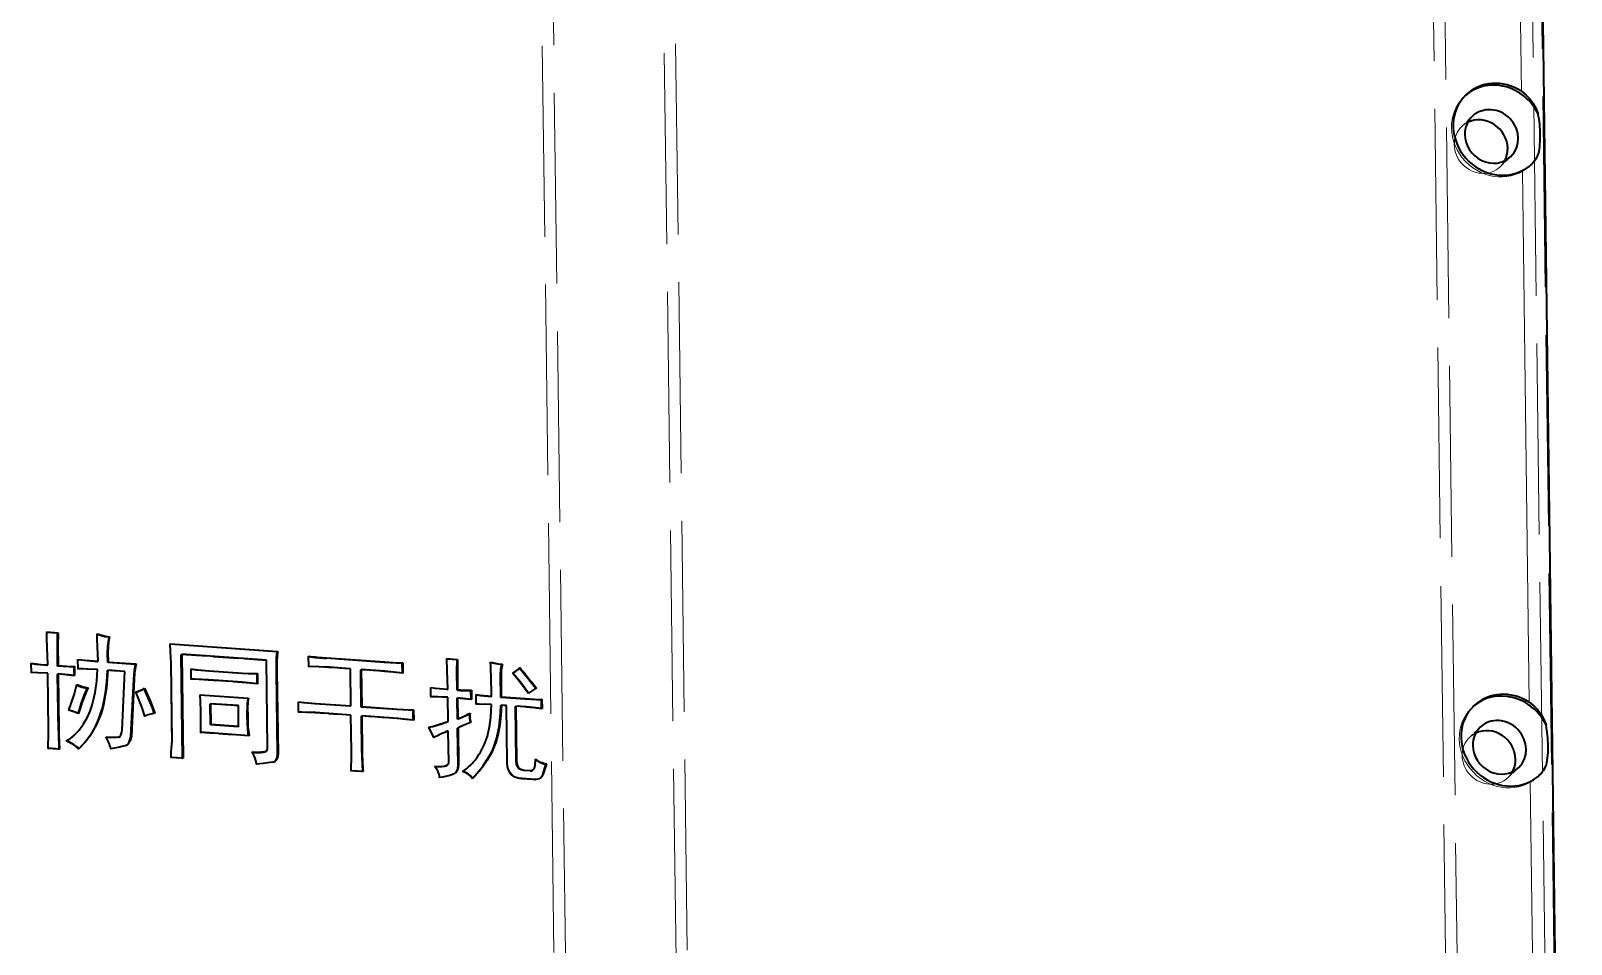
# Model space of a CAD drawing. Header units: millimetres. Extents: x -631 to 3210, y -446 to 2288.
# Drawn here: x -168.4 to -71.5, y -138.7 to -81.3 of the extents above; entities that cross this region are included whole.
import ezdxf

# ---------------------------------------------------------------- set-up
doc = ezdxf.new("R2010")
doc.units = ezdxf.units.MM
doc.linetypes.add('DASHED', pattern=[15, 12, -3])
doc.layers.get('0').update_dxf_attribs({"lineweight": 18})

msp = doc.modelspace()

# ---------------------------------------------------------------- linework, layer by layer
at = {"color": 7, "lineweight": 35}
msp.add_line((-71.547, -217.235), (-73.777, -44.404), dxfattribs=at)
at = {"color": 7, "linetype": 'DASHED', "lineweight": 13}
for p, q in [((-72.196, -217.939), (-74.426, -45.108)), ((-71.629, -217.396), (-73.859, -44.566)), ((-136.609, -52.23), (-134.713, -199.136)), ((-134.537, -157.171), (-135.9, -51.552)), ((-128.229, -52.094), (-126.333, -199)), ((-127.041, -199.678), (-128.937, -52.772)), ((-77.881, -204.339), (-79.802, -55.512)), ((-80.51, -56.19), (-78.59, -205.016))]:
    msp.add_line(p, q, dxfattribs=at)
at = {"color": 7, "lineweight": 13}
for p, q in [((-74.679, -85.081), (-74.998, -60.305)), ((-74.183, -123.488), (-74.614, -90.07)), ((-73.688, -161.895), (-74.119, -128.477))]:
    msp.add_line(p, q, dxfattribs=at)
at = {"color": 7, "linetype": 'DASHED', "lineweight": 13, "ltscale": 0.003921}
for p, q in [((-78.272, -85.415), (-78.159, -85.307)), ((-77.777, -123.822), (-77.664, -123.714))]:
    msp.add_line(p, q, dxfattribs=at)
at = {"color": 7, "linetype": 'DASHED', "lineweight": 13, "ltscale": 0.023037}
msp.add_line((-78.428, -87.294), (-77.762, -86.657), dxfattribs=at)
at = {"color": 7, "linetype": 'DASHED', "lineweight": 13, "ltscale": 0.023038}
for p, q in [((-76.008, -89.823), (-75.343, -89.186)), ((-77.933, -125.701), (-77.267, -125.064)), ((-75.513, -128.23), (-74.847, -127.593))]:
    msp.add_line(p, q, dxfattribs=at)
at = {"color": 7, "linetype": 'DASHED', "lineweight": 13, "ltscale": 0.002917}
for p, q in [((-74.124, -89.75), (-74.04, -89.67)), ((-73.629, -128.157), (-73.544, -128.077))]:
    msp.add_line(p, q, dxfattribs=at)
at = {"color": 7, "linetype": 'DASHED', "lineweight": 13, "ltscale": 0.000979933}
for p, q in [((-167.367, -119.074), (-167.395, -119.101)), ((-164.2, -119.201), (-164.229, -119.228)), ((-153.582, -120.885), (-153.554, -120.858)), ((-150.938, -120.619), (-150.909, -120.592)), ((-139.5, -121.006), (-139.472, -120.978)), ((-167.33, -121.693), (-167.301, -121.666)), ((-165.428, -121.407), (-165.4, -121.38)), ((-164.2, -121.461), (-164.172, -121.434)), ((-159.587, -121.075), (-159.558, -121.048)), ((-158.323, -121.423), (-158.294, -121.396)), ((-150.929, -121.266), (-150.901, -121.239)), ((-149.637, -121.325), (-149.609, -121.298)), ((-148.312, -121.418), (-148.283, -121.391)), ((-146.146, -121.571), (-146.118, -121.544)), ((-138.075, -121.659), (-138.103, -121.686)), ((-137.656, -121.33), (-137.627, -121.303)), ((-165.512, -122.403), (-165.484, -122.376)), ((-161.792, -122.86), (-161.764, -122.833)), ((-155.115, -122.264), (-155.086, -122.237)), ((-143.259, -122.583), (-143.23, -122.556)), ((-137.118, -122.952), (-137.09, -122.925)), ((-157.753, -123.048), (-157.725, -123.021)), ((-155.326, -123.707), (-155.354, -123.735)), ((-151.579, -123.484), (-151.551, -123.457)), ((-140.697, -123.346), (-140.669, -123.319)), ((-139.434, -123.662), (-139.406, -123.635)), ((-138.497, -123.728), (-138.468, -123.701)), ((-137.236, -123.817), (-137.208, -123.79)), ((-136.266, -123.918), (-136.237, -123.891)), ((-161.223, -124.387), (-161.195, -124.36)), ((-157.707, -124.086), (-157.679, -124.059)), ((-151.571, -124.131), (-151.542, -124.104)), ((-148.274, -124.331), (-148.246, -124.304)), ((-145.333, -124.539), (-145.304, -124.512)), ((-144.33, -124.642), (-144.302, -124.615)), ((-140.743, -124.798), (-140.715, -124.771)), ((-163.661, -125.703), (-163.632, -125.676)), ((-162.665, -125.256), (-162.637, -125.228)), ((-157.722, -125.411), (-157.694, -125.383)), ((-143.388, -125.097), (-143.359, -125.069)), ((-143.056, -125.734), (-143.028, -125.707)), ((-142.158, -125.313), (-142.129, -125.286)), ((-139.699, -125.648), (-139.671, -125.621)), ((-167.301, -126.416), (-167.273, -126.389)), ((-166.59, -126.466), (-166.561, -126.439)), ((-166.177, -125.946), (-166.148, -125.918)), ((-158.832, -127.046), (-158.803, -127.019)), ((-154.209, -127.405), (-154.18, -127.378)), ((-153.178, -127.279), (-153.15, -127.252)), ((-143.001, -127.549), (-142.972, -127.522)), ((-142.132, -127.319), (-142.103, -127.292)), ((-147.518, -127.877), (-147.489, -127.85)), ((-141.832, -128.052), (-141.803, -128.025)), ((-141.253, -127.866), (-141.224, -127.839)), ((-137.533, -128.323), (-137.505, -128.296))]:
    msp.add_line(p, q, dxfattribs=at)
at = {"color": 7, "lineweight": 35, "ltscale": 0.017822}
for p, q in [((-167.367, -119.074), (-166.656, -119.124)), ((-166.561, -126.439), (-167.273, -126.389))]:
    msp.add_line(p, q, dxfattribs=at)
at = {"color": 7, "linetype": 'DASHED', "lineweight": 13, "ltscale": 0.000738823}
msp.add_line((-167.366, -119.103), (-167.395, -119.101), dxfattribs=at)
at = {"color": 7, "lineweight": 35, "ltscale": 0.017083}
msp.add_line((-166.684, -119.152), (-167.366, -119.103), dxfattribs=at)
at = {"color": 7, "lineweight": 35, "ltscale": 0.00098046}
for p, q in [((-166.684, -119.152), (-166.656, -119.124)), ((-167.336, -121.175), (-167.308, -121.148)), ((-166.683, -121.738), (-166.655, -121.711)), ((-164.799, -122.615), (-164.77, -122.588)), ((-148.281, -123.749), (-148.253, -123.722)), ((-147.603, -123.797), (-147.574, -123.77)), ((-138.82, -123.705), (-138.791, -123.678)), ((-136.273, -123.335), (-136.245, -123.308)), ((-153.734, -126.63), (-153.706, -126.603))]:
    msp.add_line(p, q, dxfattribs=at)
at = {"color": 7, "linetype": 'DASHED', "lineweight": 13, "ltscale": 0.000760834}
msp.add_line((-164.2, -119.238), (-164.229, -119.228), dxfattribs=at)
at = {"color": 7, "lineweight": 35, "ltscale": 0.000981563}
for p, q in [((-163.451, -119.412), (-163.423, -119.385)), ((-140.705, -122.764), (-140.677, -122.737)), ((-138.826, -123.187), (-138.798, -123.16))]:
    msp.add_line(p, q, dxfattribs=at)
at = {"color": 7, "linetype": 'DASHED', "lineweight": 13, "ltscale": 0.00098046}
for p, q in [((-159.635, -119.843), (-159.607, -119.816)), ((-165.435, -120.824), (-165.407, -120.797)), ((-168.363, -121.652), (-168.335, -121.625)), ((-165.648, -121.844), (-165.62, -121.817)), ((-145.014, -121.684), (-144.986, -121.656)), ((-157.216, -122.116), (-157.188, -122.089)), ((-136.605, -122.633), (-136.577, -122.606)), ((-140.411, -123.043), (-140.382, -123.016)), ((-140.403, -123.626), (-140.375, -123.599)), ((-166.008, -124.017), (-165.979, -123.99)), ((-164.846, -124.452), (-164.817, -124.425)), ((-150.504, -124.174), (-150.476, -124.147)), ((-154.684, -125.625), (-154.656, -125.598)), ((-165.395, -126.453), (-165.367, -126.426)), ((-159.524, -125.962), (-159.495, -125.935)), ((-153.511, -126.387), (-153.483, -126.36)), ((-148.245, -126.597), (-148.216, -126.57)), ((-159.575, -126.994), (-159.547, -126.966)), ((-148.261, -127.824), (-148.233, -127.797)), ((-140.328, -126.962), (-140.3, -126.935)), ((-138.45, -127.321), (-138.422, -127.293)), ((-136.734, -127.636), (-136.706, -127.609)), ((-136.677, -127.09), (-136.649, -127.063)), ((-142.701, -128.249), (-142.673, -128.222)), ((-136.66, -128.385), (-136.632, -128.358))]:
    msp.add_line(p, q, dxfattribs=at)
at = {"color": 7, "linetype": 'DASHED', "lineweight": 13, "ltscale": 0.000720451}
msp.add_line((-159.606, -119.845), (-159.635, -119.843), dxfattribs=at)
at = {"color": 7, "lineweight": 35, "ltscale": 0.169314}
msp.add_line((-159.607, -119.816), (-152.851, -120.293), dxfattribs=at)
at = {"color": 7, "lineweight": 35, "ltscale": 0.168593}
msp.add_line((-152.879, -120.32), (-159.606, -119.845), dxfattribs=at)
at = {"color": 7, "linetype": 'DASHED', "lineweight": 13, "ltscale": 0.0007253}
msp.add_line((-165.407, -120.828), (-165.435, -120.824), dxfattribs=at)
at = {"color": 7, "linetype": 'DASHED', "lineweight": 13, "ltscale": 0.014565}
msp.add_line((-165.435, -120.824), (-165.428, -121.407), dxfattribs=at)
at = {"color": 7, "lineweight": 35, "ltscale": 0.014566}
for p, q in [((-165.4, -121.38), (-165.407, -120.797)), ((-168.335, -121.625), (-168.343, -121.042)), ((-143.223, -123.139), (-143.23, -122.556)), ((-140.677, -122.737), (-140.669, -123.319)), ((-140.375, -123.599), (-140.382, -123.016)), ((-136.245, -123.308), (-136.237, -123.891))]:
    msp.add_line(p, q, dxfattribs=at)
at = {"color": 7, "lineweight": 35, "ltscale": 0.000979933}
for p, q in [((-164.174, -120.945), (-164.146, -120.918)), ((-163.528, -120.991), (-163.5, -120.964)), ((-158.916, -120.508), (-158.888, -120.481)), ((-152.879, -120.32), (-152.851, -120.293)), ((-145.022, -121.036), (-144.994, -121.009)), ((-141.541, -120.8), (-141.57, -120.827)), ((-166.69, -121.221), (-166.661, -121.193)), ((-163.553, -121.507), (-163.525, -121.48)), ((-161.782, -121.114), (-161.754, -121.087)), ((-154.153, -121.717), (-154.125, -121.69)), ((-147.633, -121.466), (-147.604, -121.439)), ((-138.756, -121.123), (-138.728, -121.096)), ((-142.191, -122.691), (-142.163, -122.664)), ((-141.577, -122.734), (-141.549, -122.707)), ((-157.071, -123.584), (-157.1, -123.611)), ((-154.714, -123.262), (-154.686, -123.235)), ((-141.571, -123.252), (-141.542, -123.225)), ((-139.441, -123.144), (-139.412, -123.117)), ((-137.915, -123.769), (-137.886, -123.742)), ((-157.083, -124.906), (-157.055, -124.879)), ((-144.338, -123.995), (-144.31, -123.968)), ((-142.165, -124.73), (-142.137, -124.703)), ((-140.783, -124.213), (-140.755, -124.186)), ((-162.854, -125.695), (-162.825, -125.668)), ((-162.079, -125.653), (-162.051, -125.626)), ((-135.995, -127.397), (-135.966, -127.37))]:
    msp.add_line(p, q, dxfattribs=at)
at = {"color": 7, "lineweight": 35, "ltscale": 0.043746}
for p, q in [((-161.782, -121.114), (-163.528, -120.991)), ((-163.5, -120.964), (-161.754, -121.087)), ((-155.326, -123.707), (-157.071, -123.584)), ((-155.338, -125.029), (-157.083, -124.906))]:
    msp.add_line(p, q, dxfattribs=at)
at = {"color": 7, "linetype": 'DASHED', "lineweight": 13, "ltscale": 0.133669}
msp.add_line((-158.916, -120.508), (-153.582, -120.885), dxfattribs=at)
at = {"color": 7, "lineweight": 35, "ltscale": 0.162729}
msp.add_line((-158.832, -127.017), (-158.916, -120.508), dxfattribs=at)
at = {"color": 7, "lineweight": 35, "ltscale": 0.133669}
msp.add_line((-153.554, -120.858), (-158.888, -120.481), dxfattribs=at)
at = {"color": 7, "lineweight": 35, "ltscale": 0.163458}
msp.add_line((-158.888, -120.481), (-158.803, -127.019), dxfattribs=at)
at = {"color": 7, "linetype": 'DASHED', "lineweight": 13, "ltscale": 0.137564}
msp.add_line((-153.582, -120.885), (-153.511, -126.387), dxfattribs=at)
at = {"color": 7, "lineweight": 35, "ltscale": 0.137563}
msp.add_line((-153.483, -126.36), (-153.554, -120.858), dxfattribs=at)
at = {"color": 7, "linetype": 'DASHED', "lineweight": 13, "ltscale": 0.0007242}
msp.add_line((-150.909, -120.623), (-150.938, -120.619), dxfattribs=at)
at = {"color": 7, "linetype": 'DASHED', "lineweight": 13, "ltscale": 0.016184}
for p, q in [((-150.938, -120.619), (-150.929, -121.266)), ((-158.323, -121.423), (-158.315, -122.07)), ((-151.579, -123.484), (-151.571, -124.131))]:
    msp.add_line(p, q, dxfattribs=at)
at = {"color": 7, "lineweight": 35, "ltscale": 0.016184}
for p, q in [((-150.901, -121.239), (-150.909, -120.592)), ((-158.286, -122.043), (-158.294, -121.396)), ((-154.125, -121.69), (-154.116, -122.338)), ((-151.542, -124.104), (-151.551, -123.457)), ((-144.31, -123.968), (-144.302, -124.615))]:
    msp.add_line(p, q, dxfattribs=at)
at = {"color": 7, "lineweight": 35, "ltscale": 0.091542}
for p, q in [((-146.153, -120.989), (-149.806, -120.731)), ((-149.778, -120.704), (-146.125, -120.962))]:
    msp.add_line(p, q, dxfattribs=at)
at = {"color": 7, "lineweight": 35, "ltscale": 0.016183}
msp.add_line((-144.994, -121.009), (-144.986, -121.656), dxfattribs=at)
at = {"color": 7, "linetype": 'DASHED', "lineweight": 13, "ltscale": 0.000981036}
for p, q in [((-142.248, -120.779), (-142.22, -120.752)), ((-162.487, -121.582), (-162.458, -121.555)), ((-158.315, -122.07), (-158.286, -122.043)), ((-154.145, -122.365), (-154.116, -122.338)), ((-143.251, -123.166), (-143.223, -123.139)), ((-165.363, -124.195), (-165.392, -124.222)), ((-160.584, -124.177), (-160.612, -124.204)), ((-167.284, -125.253), (-167.255, -125.226)), ((-163.361, -126.435), (-163.332, -126.408)), ((-162.461, -126.236), (-162.432, -126.209)), ((-154.477, -126.642), (-154.449, -126.615)), ((-140.634, -128.298), (-140.605, -128.271))]:
    msp.add_line(p, q, dxfattribs=at)
at = {"color": 7, "linetype": 'DASHED', "lineweight": 13, "ltscale": 0.000737301}
msp.add_line((-142.219, -120.781), (-142.248, -120.779), dxfattribs=at)
at = {"color": 7, "lineweight": 35, "ltscale": 0.017012}
for p, q in [((-142.22, -120.752), (-141.541, -120.8)), ((-137.208, -123.79), (-137.886, -123.742))]:
    msp.add_line(p, q, dxfattribs=at)
at = {"color": 7, "lineweight": 35, "ltscale": 0.016276}
msp.add_line((-141.57, -120.827), (-142.219, -120.781), dxfattribs=at)
at = {"color": 7, "linetype": 'DASHED', "lineweight": 13, "ltscale": 0.000771173}
msp.add_line((-139.47, -121.012), (-139.5, -121.006), dxfattribs=at)
at = {"color": 7, "linetype": 'DASHED', "lineweight": 13, "ltscale": 0.000981563}
for p, q in [((-168.371, -121.07), (-168.343, -121.042)), ((-142.185, -123.209), (-142.156, -123.182))]:
    msp.add_line(p, q, dxfattribs=at)
at = {"color": 7, "linetype": 'DASHED', "lineweight": 13, "ltscale": 0.000728267}
msp.add_line((-168.342, -121.075), (-168.371, -121.07), dxfattribs=at)
at = {"color": 7, "linetype": 'DASHED', "lineweight": 13, "ltscale": 0.014566}
for p, q in [((-168.371, -121.07), (-168.363, -121.652)), ((-143.259, -122.583), (-143.251, -123.166)), ((-140.411, -123.043), (-140.403, -123.626))]:
    msp.add_line(p, q, dxfattribs=at)
at = {"color": 7, "linetype": 'DASHED', "lineweight": 13, "ltscale": 0.089012}
msp.add_line((-167.33, -121.693), (-167.284, -125.253), dxfattribs=at)
at = {"color": 7, "lineweight": 35, "ltscale": 0.089012}
for p, q in [((-167.255, -125.226), (-167.301, -121.666)), ((-166.637, -125.299), (-166.683, -121.738)), ((-166.655, -121.711), (-166.609, -125.271))]:
    msp.add_line(p, q, dxfattribs=at)
at = {"color": 7, "lineweight": 35, "ltscale": 0.000981036}
for p, q in [((-165.656, -121.261), (-165.627, -121.234)), ((-161.246, -122.64), (-161.218, -122.613)), ((-147.595, -124.379), (-147.567, -124.352)), ((-141.554, -124.547), (-141.526, -124.52)), ((-155.309, -125.002), (-155.338, -125.029)), ((-141.546, -125.13), (-141.518, -125.102))]:
    msp.add_line(p, q, dxfattribs=at)
at = {"color": 7, "lineweight": 35, "ltscale": 0.01384}
msp.add_line((-165.649, -121.815), (-165.656, -121.261), dxfattribs=at)
at = {"color": 7, "linetype": 'DASHED', "lineweight": 13, "ltscale": 0.000725613}
msp.add_line((-165.648, -121.844), (-165.649, -121.815), dxfattribs=at)
at = {"color": 7, "lineweight": 35, "ltscale": 0.014565}
msp.add_line((-165.627, -121.234), (-165.62, -121.817), dxfattribs=at)
at = {"color": 7, "linetype": 'DASHED', "lineweight": 13, "ltscale": 0.026733}
msp.add_line((-163.553, -121.507), (-162.487, -121.582), dxfattribs=at)
at = {"color": 7, "lineweight": 35, "ltscale": 0.026734}
msp.add_line((-162.458, -121.555), (-163.525, -121.48), dxfattribs=at)
at = {"color": 7, "linetype": 'DASHED', "lineweight": 13, "ltscale": 0.09195}
msp.add_line((-162.487, -121.582), (-162.665, -125.256), dxfattribs=at)
at = {"color": 7, "lineweight": 35, "ltscale": 0.09195}
msp.add_line((-162.637, -125.228), (-162.458, -121.555), dxfattribs=at)
at = {"color": 7, "linetype": 'DASHED', "lineweight": 13, "ltscale": 0.12219}
msp.add_line((-159.587, -121.075), (-159.524, -125.962), dxfattribs=at)
at = {"color": 7, "lineweight": 35, "ltscale": 0.122189}
msp.add_line((-159.495, -125.935), (-159.558, -121.048), dxfattribs=at)
at = {"color": 7, "linetype": 'DASHED', "lineweight": 13, "ltscale": 0.000728828}
msp.add_line((-158.294, -121.429), (-158.323, -121.423), dxfattribs=at)
at = {"color": 7, "lineweight": 35, "ltscale": 0.052658}
for p, q in [((-155.09, -121.684), (-157.191, -121.535)), ((-157.163, -121.508), (-155.062, -121.657)), ((-155.086, -122.237), (-157.188, -122.089))]:
    msp.add_line(p, q, dxfattribs=at)
at = {"color": 7, "lineweight": 35, "ltscale": 0.015449}
msp.add_line((-154.145, -122.335), (-154.153, -121.717), dxfattribs=at)
at = {"color": 7, "lineweight": 35, "ltscale": 0.130281}
for p, q in [((-152.861, -126.756), (-152.928, -121.545)), ((-152.9, -121.518), (-152.833, -126.729))]:
    msp.add_line(p, q, dxfattribs=at)
at = {"color": 7, "linetype": 'DASHED', "lineweight": 13, "ltscale": 0.033214}
msp.add_line((-149.637, -121.325), (-148.312, -121.418), dxfattribs=at)
at = {"color": 7, "lineweight": 35, "ltscale": 0.033214}
msp.add_line((-148.283, -121.391), (-149.609, -121.298), dxfattribs=at)
at = {"color": 7, "linetype": 'DASHED', "lineweight": 13, "ltscale": 0.058263}
msp.add_line((-148.312, -121.418), (-148.281, -123.749), dxfattribs=at)
at = {"color": 7, "lineweight": 35, "ltscale": 0.058262}
for p, q in [((-148.253, -123.722), (-148.283, -121.391)), ((-147.604, -121.439), (-147.574, -123.77))]:
    msp.add_line(p, q, dxfattribs=at)
at = {"color": 7, "linetype": 'DASHED', "lineweight": 13, "ltscale": 0.037264}
msp.add_line((-147.633, -121.466), (-146.146, -121.571), dxfattribs=at)
at = {"color": 7, "lineweight": 35, "ltscale": 0.058263}
msp.add_line((-147.603, -123.797), (-147.633, -121.466), dxfattribs=at)
at = {"color": 7, "lineweight": 35, "ltscale": 0.037264}
msp.add_line((-146.118, -121.544), (-147.604, -121.439), dxfattribs=at)
at = {"color": 7, "lineweight": 35, "ltscale": 0.015435}
msp.add_line((-145.014, -121.654), (-145.022, -121.036), dxfattribs=at)
at = {"color": 7, "linetype": 'DASHED', "lineweight": 13, "ltscale": 0.000749262}
msp.add_line((-145.014, -121.684), (-145.014, -121.654), dxfattribs=at)
at = {"color": 7, "lineweight": 13, "ltscale": 0.000979933}
for p, q in [((-138.844, -121.796), (-138.816, -121.769)), ((-163.981, -124.222), (-163.952, -124.195)), ((-139.44, -126.694), (-139.411, -126.667)), ((-136.212, -128.093), (-136.184, -128.066))]:
    msp.add_line(p, q, dxfattribs=at)
at = {"color": 7, "lineweight": 35, "ltscale": 0.034796}
msp.add_line((-138.826, -123.187), (-138.844, -121.796), dxfattribs=at)
at = {"color": 7, "lineweight": 35, "ltscale": 0.034795}
msp.add_line((-138.816, -121.769), (-138.798, -123.16), dxfattribs=at)
at = {"color": 7, "linetype": 'DASHED', "lineweight": 13, "ltscale": 0.001012}
msp.add_line((-138.068, -121.667), (-138.103, -121.686), dxfattribs=at)
at = {"color": 7, "lineweight": 35, "ltscale": 0.001087}
msp.add_line((-137.757, -121.438), (-137.726, -121.408), dxfattribs=at)
at = {"color": 7, "linetype": 'DASHED', "lineweight": 13, "ltscale": 0.00058135}
msp.add_line((-165.491, -122.413), (-165.512, -122.403), dxfattribs=at)
at = {"color": 7, "lineweight": 35, "ltscale": 0.089527}
msp.add_line((-162.079, -125.653), (-161.899, -122.076), dxfattribs=at)
at = {"color": 7, "lineweight": 35, "ltscale": 0.089528}
msp.add_line((-161.871, -122.049), (-162.051, -125.626), dxfattribs=at)
at = {"color": 7, "lineweight": 13, "ltscale": 0.00098046}
for p, q in [((-161.899, -122.076), (-161.871, -122.049)), ((-152.861, -126.756), (-152.833, -126.729)), ((-141.516, -127.492), (-141.488, -127.465)), ((-137.842, -127.173), (-137.87, -127.2)), ((-137.378, -127.784), (-137.35, -127.757))]:
    msp.add_line(p, q, dxfattribs=at)
at = {"color": 7, "linetype": 'DASHED', "lineweight": 13, "ltscale": 0.000935136}
msp.add_line((-161.756, -122.85), (-161.792, -122.86), dxfattribs=at)
at = {"color": 7, "linetype": 'DASHED', "lineweight": 13, "ltscale": 0.052658}
msp.add_line((-157.216, -122.116), (-155.115, -122.264), dxfattribs=at)
at = {"color": 7, "linetype": 'DASHED', "lineweight": 13, "ltscale": 0.000735531}
msp.add_line((-154.145, -122.365), (-154.145, -122.335), dxfattribs=at)
at = {"color": 7, "linetype": 'DASHED', "lineweight": 13, "ltscale": 0.000726757}
msp.add_line((-143.23, -122.589), (-143.259, -122.583), dxfattribs=at)
at = {"color": 7, "lineweight": 35, "ltscale": 0.013822}
msp.add_line((-140.698, -123.317), (-140.705, -122.764), dxfattribs=at)
at = {"color": 7, "linetype": 'DASHED', "lineweight": 13, "ltscale": 0.000342104}
msp.add_line((-136.605, -122.633), (-136.614, -122.622), dxfattribs=at)
at = {"color": 7, "linetype": 'DASHED', "lineweight": 13, "ltscale": 0.000722027}
msp.add_line((-157.724, -123.05), (-157.753, -123.048), dxfattribs=at)
at = {"color": 7, "lineweight": 35, "ltscale": 0.07615}
for p, q in [((-157.725, -123.021), (-154.686, -123.235)), ((-154.656, -125.598), (-157.694, -125.383))]:
    msp.add_line(p, q, dxfattribs=at)
at = {"color": 7, "lineweight": 35, "ltscale": 0.075428}
msp.add_line((-154.714, -123.262), (-157.724, -123.05), dxfattribs=at)
at = {"color": 7, "lineweight": 35, "ltscale": 0.032368}
for p, q in [((-157.083, -124.906), (-157.1, -123.611)), ((-157.071, -123.584), (-157.055, -124.879)), ((-155.309, -125.002), (-155.326, -123.707)), ((-141.554, -124.547), (-141.571, -123.252)), ((-141.542, -123.225), (-141.526, -124.52))]:
    msp.add_line(p, q, dxfattribs=at)
at = {"color": 7, "linetype": 'DASHED', "lineweight": 13, "ltscale": 0.043746}
msp.add_line((-157.1, -123.611), (-155.354, -123.735), dxfattribs=at)
at = {"color": 7, "linetype": 'DASHED', "lineweight": 13, "ltscale": 0.032368}
msp.add_line((-155.354, -123.735), (-155.338, -125.029), dxfattribs=at)
at = {"color": 7, "linetype": 'DASHED', "lineweight": 13, "ltscale": 0.000725592}
msp.add_line((-151.55, -123.488), (-151.579, -123.484), dxfattribs=at)
at = {"color": 7, "lineweight": 35, "ltscale": 0.055897}
for p, q in [((-148.281, -123.749), (-150.512, -123.591)), ((-150.484, -123.564), (-148.253, -123.722)), ((-148.246, -124.304), (-150.476, -124.147))]:
    msp.add_line(p, q, dxfattribs=at)
at = {"color": 7, "lineweight": 35, "ltscale": 0.056708}
for p, q in [((-145.34, -123.956), (-147.603, -123.797)), ((-147.574, -123.77), (-145.312, -123.929))]:
    msp.add_line(p, q, dxfattribs=at)
at = {"color": 7, "linetype": 'DASHED', "lineweight": 13, "ltscale": 0.038032}
msp.add_line((-142.185, -123.209), (-142.165, -124.73), dxfattribs=at)
at = {"color": 7, "lineweight": 35, "ltscale": 0.038033}
msp.add_line((-142.137, -124.703), (-142.156, -123.182), dxfattribs=at)
at = {"color": 7, "linetype": 'DASHED', "lineweight": 13, "ltscale": 0.00074318}
msp.add_line((-140.697, -123.346), (-140.698, -123.317), dxfattribs=at)
at = {"color": 7, "linetype": 'DASHED', "lineweight": 13, "ltscale": 0.00072691}
msp.add_line((-140.382, -123.049), (-140.411, -123.043), dxfattribs=at)
at = {"color": 7, "lineweight": 35, "ltscale": 0.038077}
msp.add_line((-137.307, -123.295), (-138.826, -123.187), dxfattribs=at)
at = {"color": 7, "linetype": 'DASHED', "lineweight": 13, "ltscale": 0.008101}
msp.add_line((-138.82, -123.705), (-138.497, -123.728), dxfattribs=at)
at = {"color": 7, "lineweight": 35, "ltscale": 0.038075}
msp.add_line((-138.798, -123.16), (-137.279, -123.267), dxfattribs=at)
at = {"color": 7, "lineweight": 35, "ltscale": 0.008101}
msp.add_line((-138.468, -123.701), (-138.791, -123.678), dxfattribs=at)
at = {"color": 7, "linetype": 'DASHED', "lineweight": 13, "ltscale": 0.089821}
msp.add_line((-138.497, -123.728), (-138.45, -127.321), dxfattribs=at)
at = {"color": 7, "lineweight": 35, "ltscale": 0.089821}
msp.add_line((-138.422, -127.293), (-138.468, -123.701), dxfattribs=at)
at = {"color": 7, "linetype": 'DASHED', "lineweight": 13, "ltscale": 0.017012}
msp.add_line((-137.915, -123.769), (-137.236, -123.817), dxfattribs=at)
at = {"color": 7, "lineweight": 35, "ltscale": 0.085775}
msp.add_line((-137.87, -127.2), (-137.915, -123.769), dxfattribs=at)
at = {"color": 7, "lineweight": 35, "ltscale": 0.085774}
msp.add_line((-137.886, -123.742), (-137.842, -127.173), dxfattribs=at)
at = {"color": 7, "lineweight": 35, "ltscale": 0.013834}
msp.add_line((-136.266, -123.889), (-136.273, -123.335), dxfattribs=at)
at = {"color": 7, "linetype": 'DASHED', "lineweight": 13, "ltscale": 0.000730953}
msp.add_line((-136.266, -123.918), (-136.266, -123.889), dxfattribs=at)
at = {"color": 7, "linetype": 'DASHED', "lineweight": 13, "ltscale": 0.000880004}
msp.add_line((-165.392, -124.222), (-165.382, -124.189), dxfattribs=at)
at = {"color": 7, "linetype": 'DASHED', "lineweight": 13, "ltscale": 0.000547799}
msp.add_line((-160.612, -124.204), (-160.619, -124.183), dxfattribs=at)
at = {"color": 7, "lineweight": 35, "ltscale": 0.043747}
msp.add_line((-157.055, -124.879), (-155.309, -125.002), dxfattribs=at)
at = {"color": 7, "linetype": 'DASHED', "lineweight": 13, "ltscale": 0.055897}
msp.add_line((-150.504, -124.174), (-148.274, -124.331), dxfattribs=at)
at = {"color": 7, "linetype": 'DASHED', "lineweight": 13, "ltscale": 0.056645}
msp.add_line((-148.274, -124.331), (-148.245, -126.597), dxfattribs=at)
at = {"color": 7, "lineweight": 35, "ltscale": 0.056644}
for p, q in [((-148.216, -126.57), (-148.246, -124.304)), ((-147.567, -124.352), (-147.538, -126.618))]:
    msp.add_line(p, q, dxfattribs=at)
at = {"color": 7, "linetype": 'DASHED', "lineweight": 13, "ltscale": 0.056708}
msp.add_line((-147.595, -124.379), (-145.333, -124.539), dxfattribs=at)
at = {"color": 7, "lineweight": 35, "ltscale": 0.056645}
msp.add_line((-147.566, -126.645), (-147.595, -124.379), dxfattribs=at)
at = {"color": 7, "lineweight": 35, "ltscale": 0.056707}
msp.add_line((-145.304, -124.512), (-147.567, -124.352), dxfattribs=at)
at = {"color": 7, "lineweight": 35, "ltscale": 0.015451}
msp.add_line((-144.33, -124.613), (-144.338, -123.995), dxfattribs=at)
at = {"color": 7, "linetype": 'DASHED', "lineweight": 13, "ltscale": 0.000733263}
msp.add_line((-144.33, -124.642), (-144.33, -124.613), dxfattribs=at)
at = {"color": 7, "linetype": 'DASHED', "lineweight": 13, "ltscale": 0.000469495}
msp.add_line((-140.743, -124.798), (-140.748, -124.78), dxfattribs=at)
at = {"color": 7, "lineweight": 35, "ltscale": 0.001169}
msp.add_line((-165.632, -125.563), (-165.598, -125.531), dxfattribs=at)
at = {"color": 7, "linetype": 'DASHED', "lineweight": 13, "ltscale": 0.001081}
msp.add_line((-163.618, -125.706), (-163.661, -125.703), dxfattribs=at)
at = {"color": 7, "lineweight": 35, "ltscale": 0.000998295}
msp.add_line((-162.785, -125.668), (-162.756, -125.64), dxfattribs=at)
at = {"color": 7, "linetype": 'DASHED', "lineweight": 13, "ltscale": 0.07615}
msp.add_line((-157.722, -125.411), (-154.684, -125.625), dxfattribs=at)
at = {"color": 7, "linetype": 'DASHED', "lineweight": 13, "ltscale": 0.000742936}
msp.add_line((-154.684, -125.625), (-154.689, -125.596), dxfattribs=at)
at = {"color": 7, "linetype": 'DASHED', "lineweight": 13, "ltscale": 0.001045}
msp.add_line((-143.346, -125.09), (-143.388, -125.097), dxfattribs=at)
at = {"color": 7, "linetype": 'DASHED', "lineweight": 13, "ltscale": 0.05017}
msp.add_line((-142.158, -125.313), (-142.132, -127.319), dxfattribs=at)
at = {"color": 7, "lineweight": 35, "ltscale": 0.05017}
msp.add_line((-142.103, -127.292), (-142.129, -125.286), dxfattribs=at)
at = {"color": 7, "lineweight": 35, "ltscale": 0.059072}
msp.add_line((-141.516, -127.492), (-141.546, -125.13), dxfattribs=at)
at = {"color": 7, "lineweight": 35, "ltscale": 0.059071}
msp.add_line((-141.518, -125.102), (-141.488, -127.465), dxfattribs=at)
at = {"color": 7, "linetype": 'DASHED', "lineweight": 13, "ltscale": 0.017822}
msp.add_line((-167.301, -126.416), (-166.59, -126.466), dxfattribs=at)
at = {"color": 7, "linetype": 'DASHED', "lineweight": 13, "ltscale": 0.000733073}
msp.add_line((-166.59, -126.466), (-166.592, -126.437), dxfattribs=at)
at = {"color": 7, "linetype": 'DASHED', "lineweight": 13, "ltscale": 0.001202}
msp.add_line((-166.133, -125.925), (-166.177, -125.946), dxfattribs=at)
at = {"color": 7, "linetype": 'DASHED', "lineweight": 13, "ltscale": 0.001083}
msp.add_line((-165.395, -126.453), (-165.364, -126.424), dxfattribs=at)
at = {"color": 7, "lineweight": 35, "ltscale": 0.001054}
msp.add_line((-165.336, -126.397), (-165.367, -126.426), dxfattribs=at)
at = {"color": 7, "linetype": 'DASHED', "lineweight": 13, "ltscale": 0.000941581}
msp.add_line((-165.364, -126.424), (-165.336, -126.397), dxfattribs=at)
at = {"color": 7, "linetype": 'DASHED', "lineweight": 13, "ltscale": 0.000955675}
msp.add_line((-165.364, -126.424), (-165.336, -126.397), dxfattribs=at)
at = {"color": 7, "linetype": 'DASHED', "lineweight": 13, "ltscale": 0.001011}
msp.add_line((-162.287, -126.141), (-162.258, -126.113), dxfattribs=at)
at = {"color": 7, "linetype": 'DASHED', "lineweight": 13, "ltscale": 0.000459098}
msp.add_line((-162.287, -126.141), (-162.274, -126.128), dxfattribs=at)
at = {"color": 7, "linetype": 'DASHED', "lineweight": 13, "ltscale": 0.001122}
msp.add_line((-154.432, -126.645), (-154.477, -126.642), dxfattribs=at)
at = {"color": 7, "lineweight": 35, "ltscale": 0.000984248}
msp.add_line((-153.58, -126.578), (-153.551, -126.551), dxfattribs=at)
at = {"color": 7, "linetype": 'DASHED', "lineweight": 13, "ltscale": 0.018631}
msp.add_line((-159.575, -126.994), (-158.832, -127.046), dxfattribs=at)
at = {"color": 7, "lineweight": 35, "ltscale": 0.018631}
msp.add_line((-158.803, -127.019), (-159.547, -126.966), dxfattribs=at)
at = {"color": 7, "linetype": 'DASHED', "lineweight": 13, "ltscale": 0.000728665}
msp.add_line((-158.832, -127.046), (-158.832, -127.017), dxfattribs=at)
at = {"color": 7, "linetype": 'DASHED', "lineweight": 13, "ltscale": 0.001003}
msp.add_line((-153.008, -127.186), (-152.979, -127.159), dxfattribs=at)
at = {"color": 7, "linetype": 'DASHED', "lineweight": 13, "ltscale": 0.000475822}
msp.add_line((-153.008, -127.186), (-152.994, -127.173), dxfattribs=at)
at = {"color": 7, "lineweight": 35, "ltscale": 0.018633}
msp.add_line((-147.489, -127.85), (-148.233, -127.797), dxfattribs=at)
at = {"color": 7, "linetype": 'DASHED', "lineweight": 13, "ltscale": 0.001309}
msp.add_line((-142.948, -127.552), (-143.001, -127.549), dxfattribs=at)
at = {"color": 7, "lineweight": 35, "ltscale": 0.000962146}
msp.add_line((-142.184, -127.442), (-142.156, -127.415), dxfattribs=at)
at = {"color": 7, "lineweight": 35, "ltscale": 0.001212}
msp.add_line((-140.769, -127.48), (-140.734, -127.447), dxfattribs=at)
at = {"color": 7, "lineweight": 35, "ltscale": 0.009721}
msp.add_line((-136.991, -127.812), (-137.378, -127.784), dxfattribs=at)
at = {"color": 7, "lineweight": 35, "ltscale": 0.009723}
msp.add_line((-137.35, -127.757), (-136.962, -127.784), dxfattribs=at)
at = {"color": 7, "lineweight": 13, "ltscale": 0.000981563}
msp.add_line((-136.991, -127.812), (-136.962, -127.784), dxfattribs=at)
at = {"color": 7, "lineweight": 35, "ltscale": 0.001006}
msp.add_line((-136.816, -127.756), (-136.787, -127.728), dxfattribs=at)
at = {"color": 7, "linetype": 'DASHED', "lineweight": 13, "ltscale": 0.000883356}
msp.add_line((-136.648, -127.111), (-136.677, -127.09), dxfattribs=at)
at = {"color": 7, "linetype": 'DASHED', "lineweight": 13, "ltscale": 0.018633}
msp.add_line((-148.261, -127.824), (-147.518, -127.877), dxfattribs=at)
at = {"color": 7, "linetype": 'DASHED', "lineweight": 13, "ltscale": 0.000733192}
msp.add_line((-147.518, -127.877), (-147.52, -127.848), dxfattribs=at)
at = {"color": 7, "linetype": 'DASHED', "lineweight": 13, "ltscale": 0.000978303}
msp.add_line((-141.704, -127.955), (-141.676, -127.928), dxfattribs=at)
at = {"color": 7, "linetype": 'DASHED', "lineweight": 13, "ltscale": 0.000543263}
msp.add_line((-141.704, -127.955), (-141.688, -127.94), dxfattribs=at)
at = {"color": 7, "linetype": 'DASHED', "lineweight": 13, "ltscale": 0.001088}
msp.add_line((-141.217, -127.842), (-141.253, -127.866), dxfattribs=at)
at = {"color": 7, "linetype": 'DASHED', "lineweight": 13, "ltscale": 0.001508}
msp.add_line((-140.502, -128.179), (-140.459, -128.137), dxfattribs=at)
at = {"color": 7, "linetype": 'DASHED', "lineweight": 13, "ltscale": 0.000302706}
msp.add_line((-140.502, -128.179), (-140.494, -128.17), dxfattribs=at)
at = {"color": 7, "linetype": 'DASHED', "lineweight": 13, "ltscale": 0.021873}
msp.add_line((-137.533, -128.323), (-136.66, -128.385), dxfattribs=at)
at = {"color": 7, "lineweight": 35, "ltscale": 0.021873}
msp.add_line((-136.632, -128.358), (-137.505, -128.296), dxfattribs=at)
at = {"color": 7, "linetype": 'DASHED', "lineweight": 13, "ltscale": 0.000975618}
msp.add_line((-136.311, -128.255), (-136.283, -128.228), dxfattribs=at)
at = {"color": 7, "linetype": 'DASHED', "lineweight": 13, "ltscale": 0.00057134}
msp.add_line((-136.311, -128.255), (-136.295, -128.239), dxfattribs=at)
at = {"color": 7, "lineweight": 35}
for points in [[(-74.679, -85.081), (-74.389, -85.303), (-74.139, -85.566), (-73.93, -85.859), (-73.759, -86.176), (-73.625, -86.51)], [(-167.308, -121.148), (-167.355, -119.489), (-167.367, -119.074)], [(-166.69, -121.221), (-166.7, -119.53), (-166.684, -119.152)], [(-166.656, -119.124), (-166.674, -119.95), (-166.661, -121.193)], [(-164.146, -120.918), (-164.192, -119.544), (-164.2, -119.201)], [(-164.2, -119.201), (-163.685, -119.349), (-163.423, -119.385)], [(-163.451, -119.412), (-163.713, -119.377), (-164.2, -119.238)], [(-163.528, -120.991), (-163.547, -120.445), (-163.532, -119.943), (-163.451, -119.412)], [(-163.423, -119.385), (-163.482, -119.691), (-163.519, -120.325), (-163.5, -120.964)], [(-159.558, -121.048), (-159.586, -120.309), (-159.607, -119.816)], [(-165.407, -120.797), (-164.988, -120.85), (-164.146, -120.918)], [(-164.174, -120.945), (-165.007, -120.878), (-165.407, -120.828)], [(-152.928, -121.545), (-152.922, -120.696), (-152.879, -120.32)], [(-152.851, -120.293), (-152.884, -120.535), (-152.903, -121.025), (-152.9, -121.518)], [(-145.022, -121.036), (-145.404, -121.032), (-146.153, -120.989)], [(-146.125, -120.962), (-145.37, -121.005), (-144.994, -121.009)], [(-142.163, -122.664), (-142.195, -121.517), (-142.22, -120.752)], [(-141.577, -122.734), (-141.588, -121.548), (-141.57, -120.827)], [(-141.541, -120.8), (-141.56, -121.561), (-141.549, -122.707)], [(-139.472, -120.978), (-138.977, -121.068), (-138.728, -121.096)], [(-138.756, -121.123), (-138.989, -121.097), (-139.47, -121.012)], [(-168.343, -121.042), (-167.722, -121.117), (-167.308, -121.148)], [(-167.336, -121.175), (-168.04, -121.118), (-168.342, -121.075)], [(-167.301, -121.666), (-167.922, -121.64), (-168.335, -121.625)], [(-165.656, -121.261), (-165.983, -121.262), (-166.69, -121.221)], [(-166.661, -121.193), (-165.834, -121.237), (-165.627, -121.234)], [(-165.62, -121.817), (-166.241, -121.75), (-166.655, -121.711)], [(-164.172, -121.434), (-164.786, -121.407), (-165.4, -121.38)], [(-164.817, -124.425), (-164.65, -124.057), (-164.515, -123.675), (-164.323, -122.88), (-164.222, -122.162), (-164.172, -121.434)], [(-163.525, -121.48), (-163.606, -122.587), (-163.805, -123.669), (-163.952, -124.195)], [(-161.899, -122.076), (-161.852, -121.482), (-161.782, -121.114)], [(-161.754, -121.087), (-161.798, -121.271), (-161.844, -121.66), (-161.871, -122.049)], [(-158.294, -121.396), (-157.842, -121.456), (-157.163, -121.508)], [(-157.191, -121.535), (-157.926, -121.478), (-158.294, -121.429)], [(-154.153, -121.717), (-154.351, -121.724), (-155.09, -121.684)], [(-155.062, -121.657), (-154.498, -121.692), (-154.125, -121.69)], [(-149.609, -121.298), (-150.255, -121.268), (-150.901, -121.239)], [(-144.986, -121.656), (-145.552, -121.6), (-146.118, -121.544)], [(-138.844, -121.796), (-138.829, -121.417), (-138.756, -121.123)], [(-138.728, -121.096), (-138.772, -121.221), (-138.81, -121.493), (-138.816, -121.769)], [(-137.09, -122.925), (-137.593, -122.231), (-138.075, -121.659)], [(-165.979, -123.99), (-165.653, -123.032), (-165.484, -122.376)], [(-165.382, -124.189), (-165.184, -123.535), (-164.978, -122.974), (-164.799, -122.615)], [(-164.77, -122.588), (-164.879, -122.787), (-165.128, -123.426), (-165.363, -124.195)], [(-161.195, -124.36), (-161.363, -123.849), (-161.764, -122.833)], [(-160.619, -124.183), (-160.732, -123.855), (-161.246, -122.64)], [(-161.218, -122.613), (-160.854, -123.448), (-160.584, -124.177)], [(-157.188, -122.089), (-158.066, -122.052), (-158.286, -122.043)], [(-154.116, -122.338), (-154.698, -122.273), (-155.086, -122.237)], [(-143.23, -122.556), (-142.948, -122.598), (-142.163, -122.664)], [(-142.191, -122.691), (-142.906, -122.633), (-143.23, -122.589)], [(-157.679, -124.059), (-157.703, -123.436), (-157.725, -123.021)], [(-154.765, -124.358), (-154.758, -123.584), (-154.714, -123.262)], [(-154.686, -123.235), (-154.722, -123.451), (-154.74, -123.889), (-154.737, -124.331)], [(-151.551, -123.457), (-151.197, -123.505), (-150.484, -123.564)], [(-150.512, -123.591), (-151.215, -123.533), (-151.55, -123.488)], [(-145.312, -123.929), (-144.51, -123.972), (-144.31, -123.968)], [(-142.156, -123.182), (-142.796, -123.154), (-143.223, -123.139)], [(-140.669, -123.319), (-141.193, -123.265), (-141.542, -123.225)], [(-140.382, -123.016), (-140.126, -123.056), (-139.412, -123.117)], [(-139.441, -123.144), (-140.09, -123.09), (-140.382, -123.049)], [(-139.406, -123.635), (-140.181, -123.609), (-140.375, -123.599)], [(-139.671, -125.621), (-139.533, -125.039), (-139.452, -124.442), (-139.406, -123.635)], [(-138.791, -123.678), (-138.828, -124.3), (-138.897, -124.916), (-138.999, -125.479), (-139.146, -126.029), (-139.411, -126.667)], [(-136.273, -123.335), (-136.583, -123.337), (-137.307, -123.295)], [(-137.279, -123.267), (-136.451, -123.312), (-136.245, -123.308)], [(-136.237, -123.891), (-136.625, -123.85), (-137.208, -123.79)], [(-74.183, -123.488), (-73.894, -123.71), (-73.644, -123.973), (-73.434, -124.266), (-73.264, -124.582), (-73.13, -124.917)], [(-165.363, -124.195), (-165.772, -124.049), (-165.979, -123.99)], [(-165.598, -125.53), (-165.34, -125.247), (-165.059, -124.85), (-164.817, -124.425)], [(-163.952, -124.195), (-164.254, -124.944), (-164.667, -125.629), (-164.984, -126.029), (-165.336, -126.397)], [(-160.584, -124.177), (-161.001, -124.277), (-161.195, -124.36)], [(-157.694, -125.383), (-157.682, -124.589), (-157.679, -124.059)], [(-154.689, -125.596), (-154.737, -125.205), (-154.765, -124.358)], [(-154.737, -124.331), (-154.72, -125.01), (-154.656, -125.598)], [(-150.476, -124.147), (-151.329, -124.115), (-151.542, -124.104)], [(-144.338, -123.995), (-144.648, -123.997), (-145.34, -123.956)], [(-144.302, -124.615), (-144.903, -124.55), (-145.304, -124.512)], [(-143.359, -125.069), (-143.106, -125.018), (-142.618, -124.872), (-142.137, -124.703)], [(-142.165, -124.73), (-142.988, -125.005), (-143.346, -125.09)], [(-140.715, -124.771), (-140.883, -124.824), (-141.203, -124.956), (-141.518, -125.102)], [(-167.273, -126.389), (-167.257, -125.459), (-167.255, -125.226)], [(-163.632, -125.676), (-163.145, -125.694), (-162.984, -125.689), (-162.825, -125.668)], [(-162.854, -125.695), (-163.035, -125.717), (-163.618, -125.706)], [(-162.756, -125.64), (-162.71, -125.569), (-162.656, -125.373), (-162.637, -125.228)], [(-162.274, -126.128), (-162.185, -126), (-162.079, -125.653)], [(-162.051, -125.626), (-162.129, -125.913), (-162.258, -126.113)], [(-143.028, -125.707), (-143.239, -125.277), (-143.359, -125.069)], [(-165.367, -126.426), (-165.445, -126.327), (-165.641, -126.168), (-165.975, -125.991), (-166.148, -125.918)], [(-159.547, -126.966), (-159.54, -126.622), (-159.495, -125.935)], [(-154.18, -127.378), (-154.2, -127.218), (-154.304, -126.91), (-154.449, -126.615)], [(-153.551, -126.551), (-153.491, -126.436), (-153.483, -126.36)], [(-152.994, -127.173), (-152.882, -126.958), (-152.861, -126.756)], [(-152.833, -126.729), (-152.873, -126.993), (-152.979, -127.159)], [(-148.233, -127.797), (-148.217, -126.816), (-148.216, -126.57)], [(-140.494, -128.17), (-140.199, -127.855), (-139.928, -127.501), (-139.44, -126.694)], [(-139.411, -126.667), (-139.677, -127.135), (-139.976, -127.581), (-140.459, -128.137)], [(-153.15, -127.252), (-153.354, -127.292), (-153.765, -127.342), (-154.18, -127.378)], [(-142.972, -127.522), (-142.577, -127.53), (-142.292, -127.488), (-142.198, -127.447), (-142.156, -127.416)], [(-142.184, -127.442), (-142.235, -127.479), (-142.376, -127.529), (-142.542, -127.553), (-142.948, -127.552)], [(-137.505, -128.296), (-137.727, -128.265), (-137.934, -128.195), (-138.108, -128.087), (-138.247, -127.937), (-138.348, -127.743), (-138.402, -127.534), (-138.422, -127.293)], [(-137.378, -127.784), (-137.552, -127.753), (-137.694, -127.677), (-137.825, -127.488), (-137.87, -127.2)], [(-137.842, -127.173), (-137.828, -127.342), (-137.787, -127.486), (-137.707, -127.611), (-137.589, -127.699), (-137.35, -127.757)], [(-136.212, -128.093), (-136.098, -127.766), (-135.995, -127.397)], [(-135.966, -127.37), (-136.136, -127.928), (-136.184, -128.066)], [(-141.803, -128.025), (-142.025, -128.104), (-142.494, -128.201), (-142.673, -128.222)], [(-140.605, -128.271), (-140.757, -128.096), (-140.944, -127.961), (-141.224, -127.839)], [(-136.284, -128.227), (-136.407, -128.308), (-136.632, -128.358)]]:
    msp.add_lwpolyline(points, dxfattribs=at)
at = {"color": 7, "linetype": 'DASHED', "lineweight": 13}
for points in [[(-167.395, -119.101), (-167.362, -120.073), (-167.336, -121.175)], [(-164.229, -119.228), (-164.201, -120.043), (-164.174, -120.945)], [(-159.635, -119.843), (-159.61, -120.421), (-159.587, -121.075)], [(-142.248, -120.779), (-142.22, -121.637), (-142.191, -122.691)], [(-168.363, -121.652), (-167.885, -121.668), (-167.33, -121.693)], [(-166.683, -121.738), (-166.147, -121.792), (-165.648, -121.844)], [(-165.428, -121.407), (-164.82, -121.433), (-164.2, -121.461)], [(-150.929, -121.266), (-150.277, -121.296), (-149.637, -121.325)], [(-146.146, -121.571), (-145.586, -121.627), (-145.014, -121.684)], [(-138.103, -121.686), (-137.764, -122.076), (-137.118, -122.952)], [(-165.512, -122.403), (-165.618, -122.843), (-166.008, -124.017)], [(-161.792, -122.86), (-161.386, -123.892), (-161.223, -124.387)], [(-158.315, -122.07), (-157.784, -122.087), (-157.216, -122.116)], [(-155.115, -122.264), (-154.592, -122.315), (-154.145, -122.365)], [(-157.753, -123.048), (-157.72, -123.668), (-157.707, -124.086)], [(-143.251, -123.166), (-142.84, -123.18), (-142.185, -123.209)], [(-141.571, -123.252), (-141.18, -123.298), (-140.697, -123.346)], [(-140.403, -123.626), (-139.931, -123.642), (-139.434, -123.662)], [(-139.434, -123.662), (-139.509, -124.725), (-139.588, -125.207), (-139.699, -125.648)], [(-137.236, -123.817), (-136.726, -123.868), (-136.266, -123.918)], [(-166.008, -124.017), (-165.806, -124.075), (-165.392, -124.222)], [(-164.846, -124.452), (-165.211, -125.064), (-165.632, -125.563)], [(-161.223, -124.387), (-161.04, -124.308), (-160.612, -124.204)], [(-157.707, -124.086), (-157.714, -124.774), (-157.722, -125.411)], [(-151.571, -124.131), (-151.05, -124.151), (-150.504, -124.174)], [(-145.333, -124.539), (-144.806, -124.591), (-144.33, -124.642)], [(-141.546, -125.13), (-140.984, -124.879), (-140.743, -124.798)], [(-167.284, -125.253), (-167.294, -125.803), (-167.301, -126.416)], [(-143.388, -125.097), (-143.266, -125.306), (-143.056, -125.734)], [(-166.177, -125.946), (-165.724, -126.161), (-165.541, -126.29), (-165.395, -126.453)], [(-159.524, -125.962), (-159.569, -126.659), (-159.575, -126.994)], [(-154.477, -126.642), (-154.261, -127.127), (-154.209, -127.405)], [(-153.511, -126.387), (-153.537, -126.519), (-153.58, -126.578)], [(-148.245, -126.597), (-148.254, -127.198), (-148.261, -127.824)], [(-154.209, -127.405), (-153.477, -127.333), (-153.178, -127.279)], [(-138.45, -127.321), (-138.412, -127.653), (-138.295, -127.936), (-138.162, -128.093), (-137.988, -128.21), (-137.774, -128.287), (-137.533, -128.323)], [(-142.701, -128.249), (-142.258, -128.182), (-141.832, -128.052)], [(-141.253, -127.866), (-140.963, -127.994), (-140.722, -128.185), (-140.634, -128.298)], [(-136.66, -128.385), (-136.501, -128.358), (-136.311, -128.255)]]:
    msp.add_lwpolyline(points, dxfattribs=at)
at = {"color": 7, "lineweight": 35}
for centre, radius, start, end in [((-80.487, -87.871), 6.996, 0.46926, 11.21873), ((-79.141, -87.954), 5.65, 349.1149, 1.42616), ((-75.363, -88.279), 1.919, 313.57639, 337.26316), ((-75.69, -87.912), 2.411, 296.49718, 313.19797), ((-148.905, -106.013), 14.716, 262.17054, 266.59964), ((-148.917, -105.88), 14.877, 262.3061, 266.57558), ((-189.952, -123.428), 50.54, 0.35233, 2.77771), ((-138.8, -120.279), 1.559, 297.72466, 313.57752), ((-138.828, -120.307), 1.558, 299.20452, 313.41951), ((-138.645, -120.454), 1.325, 313.93052, 320.16744), ((-42.053, -45.372), 122.104, 218.46795, 219.24681), ((-42.587, -45.799), 121.381, 218.46508, 219.25502), ((-164.367, -119.838), 2.81, 246.42315, 261.16675), ((-164.352, -119.859), 2.76, 245.79935, 261.2942), ((-162.196, -120.962), 1.919, 283.00488, 300.65448), ((-162.203, -121.036), 1.867, 283.84379, 300.83429), ((-140.812, -113.059), 9.705, 265.47701, 270.63156), ((-140.783, -113.031), 9.706, 265.47494, 270.62879), ((-135.425, -125.01), 2.667, 115.59086, 128.59571), ((-144.293, -117.182), 7.858, 290.39701, 296.5235), ((-144.257, -117.171), 7.84, 290.38998, 296.53055), ((-139.564, -124.42), 1.237, 170.384, 196.91432), ((-139.513, -124.392), 1.26, 170.606, 197.5169), ((-150.542, -125.24), 16.095, 180.2074, 184.26308), ((-150.611, -125.217), 15.998, 180.19451, 184.37998), ((-167.035, -124.081), 2.041, 295.75427, 314.7511), ((-167.086, -124.078), 2.078, 297.29385, 314.41068), ((-168.952, -128.28), 5.923, 18.41794, 26.08168), ((-162.849, -125.608), 0.0876, 267.00571, 316.54952), ((-162.822, -125.577), 0.0912, 267.99481, 316.0097), ((-135.688, -140.186), 16.234, 113.37855, 116.88307), ((-144.278, -124.224), 4.814, 325.73272, 343.13371), ((-79.992, -126.278), 6.996, 0.46926, 11.21873), ((-165.816, -113.168), 13.471, 280.62389, 284.54646), ((-162.52, -125.843), 0.376, 283.48407, 314.10889), ((-154.132, -122.909), 3.719, 265.12371, 276.58596), ((-154.162, -122.809), 3.846, 265.97142, 276.38592), ((-153.713, -126.433), 0.198, 263.83052, 312.51603), ((-153.688, -126.397), 0.206, 265.059, 311.78699), ((-130.269, -126.6), 17.296, 180.14941, 184.1379), ((-130.423, -126.579), 17.114, 180.12846, 184.25758), ((-78.645, -126.361), 5.65, 349.1149, 1.42616), ((-153.235, -126.892), 0.37, 283.19208, 313.77159), ((-144.069, -128.406), 1.409, 7.48285, 38.85225), ((-142.27, -127.294), 0.167, 313.22688, 0.51433), ((-142.123, -127.517), 0.607, 315.79166, 2.29987), ((-142.096, -127.489), 0.608, 313.76943, 2.25598), ((-143.154, -124.926), 3.494, 303.52395, 313.83983), ((-143.178, -124.958), 3.488, 304.21653, 313.68232), ((-143.017, -125.069), 3.296, 313.83526, 325.52842), ((-136.961, -127.601), 0.212, 261.91229, 312.9028), ((-136.936, -127.561), 0.225, 263.43018, 311.64098), ((-137.096, -127.436), 0.425, 316.51011, 336.08332), ((-138.731, -127.121), 2.083, 346.46953, 1.60833), ((-135.614, -125.682), 1.725, 233.17307, 258.21444), ((-135.655, -125.737), 1.695, 234.12021, 258.41946), ((-74.867, -126.686), 1.919, 313.57639, 337.26316), ((-142.179, -127.398), 0.731, 300.91442, 313.5055), ((-143.038, -125.474), 3.707, 311.01125, 314.08371), ((-136.586, -127.976), 0.392, 317.86266, 342.59702), ((-136.552, -127.949), 0.386, 313.85909, 342.34452), ((-75.195, -126.319), 2.411, 296.49718, 313.19797)]:
    msp.add_arc(centre, radius, start, end, dxfattribs=at)
at = {"color": 7, "linetype": 'DASHED', "lineweight": 13}
for centre, radius, start, end in [((-188.256, -123.408), 48.816, 0.31002, 2.82107), ((-138.665, -120.488), 1.314, 313.67063, 320.14572), ((-135.442, -125.057), 2.69, 115.6346, 128.52762), ((-168.914, -128.279), 5.851, 18.36974, 26.12773), ((-135.743, -140.156), 16.17, 113.37134, 116.88955), ((-144.299, -124.255), 4.806, 325.71686, 343.14898), ((-165.85, -113.168), 13.499, 280.62506, 284.53939), ((-162.546, -125.874), 0.371, 283.26545, 314.13668), ((-153.262, -126.921), 0.367, 283.09589, 313.73367), ((-144.098, -128.433), 1.409, 7.48606, 38.8514), ((-142.292, -127.324), 0.16, 312.57417, 1.54555), ((-143.045, -125.097), 3.295, 313.68107, 325.5412), ((-137.132, -127.455), 0.436, 316.36993, 335.58087), ((-138.755, -127.149), 2.078, 346.45595, 1.6269), ((-142.204, -127.428), 0.726, 300.80439, 313.4909), ((-143.08, -125.486), 3.728, 311.02283, 313.75235)]:
    msp.add_arc(centre, radius, start, end, dxfattribs=at)
at = {"color": 7, "lineweight": 35}
for centre, major_axis, ratio, start_param, end_param in [((-76.198, -87.583), (2.074, -2.168), 0.919913, 1.229668, 3.113187), ((-76.085, -87.474), (-2.074, 2.168), 0.919913, 4.967431, 6.283224), ((-76.085, -87.474), (-2.074, 2.168), 0.919913, 0.000039, 2.873036), ((-76.552, -87.922), (1.21, -1.264), 0.919913, 0.000036, 3.141628), ((-76.552, -87.922), (1.21, -1.264), 0.919913, 3.141628, 3.920233), ((-77.218, -88.559), (-1.21, 1.264), 0.919913, 3.920233, 5.993167), ((-76.552, -87.922), (1.21, -1.264), 0.919913, 3.920233, 6.283221), ((-77.218, -88.559), (-1.21, 1.264), 0.919913, 3.431626, 3.920233), ((-76.198, -87.583), (2.074, -2.168), 0.919913, 0.02831, 0.327614), ((-167.173, -121.123), (0.142, -6.259), 0.578295, 1.03971, 1.496318), ((-75.703, -125.99), (2.074, -2.168), 0.919913, 1.229668, 3.113187), ((-75.589, -125.881), (-2.074, 2.168), 0.919913, 4.967431, 6.283224), ((-190.605, -27.794), (50.24, -99.866), 0.126133, 0.089505, 0.225857), ((-75.589, -125.881), (-2.074, 2.168), 0.919913, 0.000039, 2.873036), ((-505.739, 53.746), (341.412, -178.804), 0.114138, 6.245556, 6.30368), ((-76.057, -126.328), (1.21, -1.264), 0.919913, 0.000036, 3.141628), ((-76.057, -126.328), (1.21, -1.264), 0.919913, 3.141628, 3.920233), ((-76.723, -126.966), (-1.21, 1.264), 0.919913, 3.920233, 5.993167), ((-76.057, -126.328), (1.21, -1.264), 0.919913, 3.920233, 6.283221), ((-76.723, -126.966), (-1.21, 1.264), 0.919913, 3.431626, 3.920233), ((-75.703, -125.99), (2.074, -2.168), 0.919913, 0.02831, 0.327614)]:
    msp.add_ellipse(centre, major_axis=major_axis, ratio=ratio, start_param=start_param, end_param=end_param, dxfattribs=at)
at = {"color": 7, "linetype": 'DASHED', "lineweight": 13}
for centre, major_axis, ratio, start_param, end_param in [((-76.198, -87.583), (2.074, -2.168), 0.919913, 3.141632, 6.283172), ((-76.198, -87.583), (2.074, -2.168), 0.919913, 3.113187, 3.141632), ((-77.218, -88.559), (-1.21, 1.264), 0.919913, 5.993167, 6.283221), ((-77.218, -88.559), (-1.21, 1.264), 0.919913, 0.000036, 3.141628), ((-77.218, -88.559), (-1.21, 1.264), 0.919913, 3.141628, 3.431626), ((-76.198, -87.583), (2.074, -2.168), 0.919913, 6.283172, 6.311496), ((-173.139, -109.495), (7.124, -16.145), 0.335574, 0.264724, 0.600802), ((-75.703, -125.99), (2.074, -2.168), 0.919913, 3.141632, 6.283172), ((-75.703, -125.99), (2.074, -2.168), 0.919913, 3.113187, 3.141632), ((-163.764, -120.809), (0.932, -4.885), 0.125993, 0.081423, 0.403363), ((-76.723, -126.966), (-1.21, 1.264), 0.919913, 0.000036, 3.141628), ((-76.723, -126.966), (-1.21, 1.264), 0.919913, 5.993167, 6.283221), ((-76.723, -126.966), (-1.21, 1.264), 0.919913, 3.141628, 3.431626), ((-75.703, -125.99), (2.074, -2.168), 0.919913, 6.283172, 6.311496)]:
    msp.add_ellipse(centre, major_axis=major_axis, ratio=ratio, start_param=start_param, end_param=end_param, dxfattribs=at)

doc.saveas('drawing.dxf')
